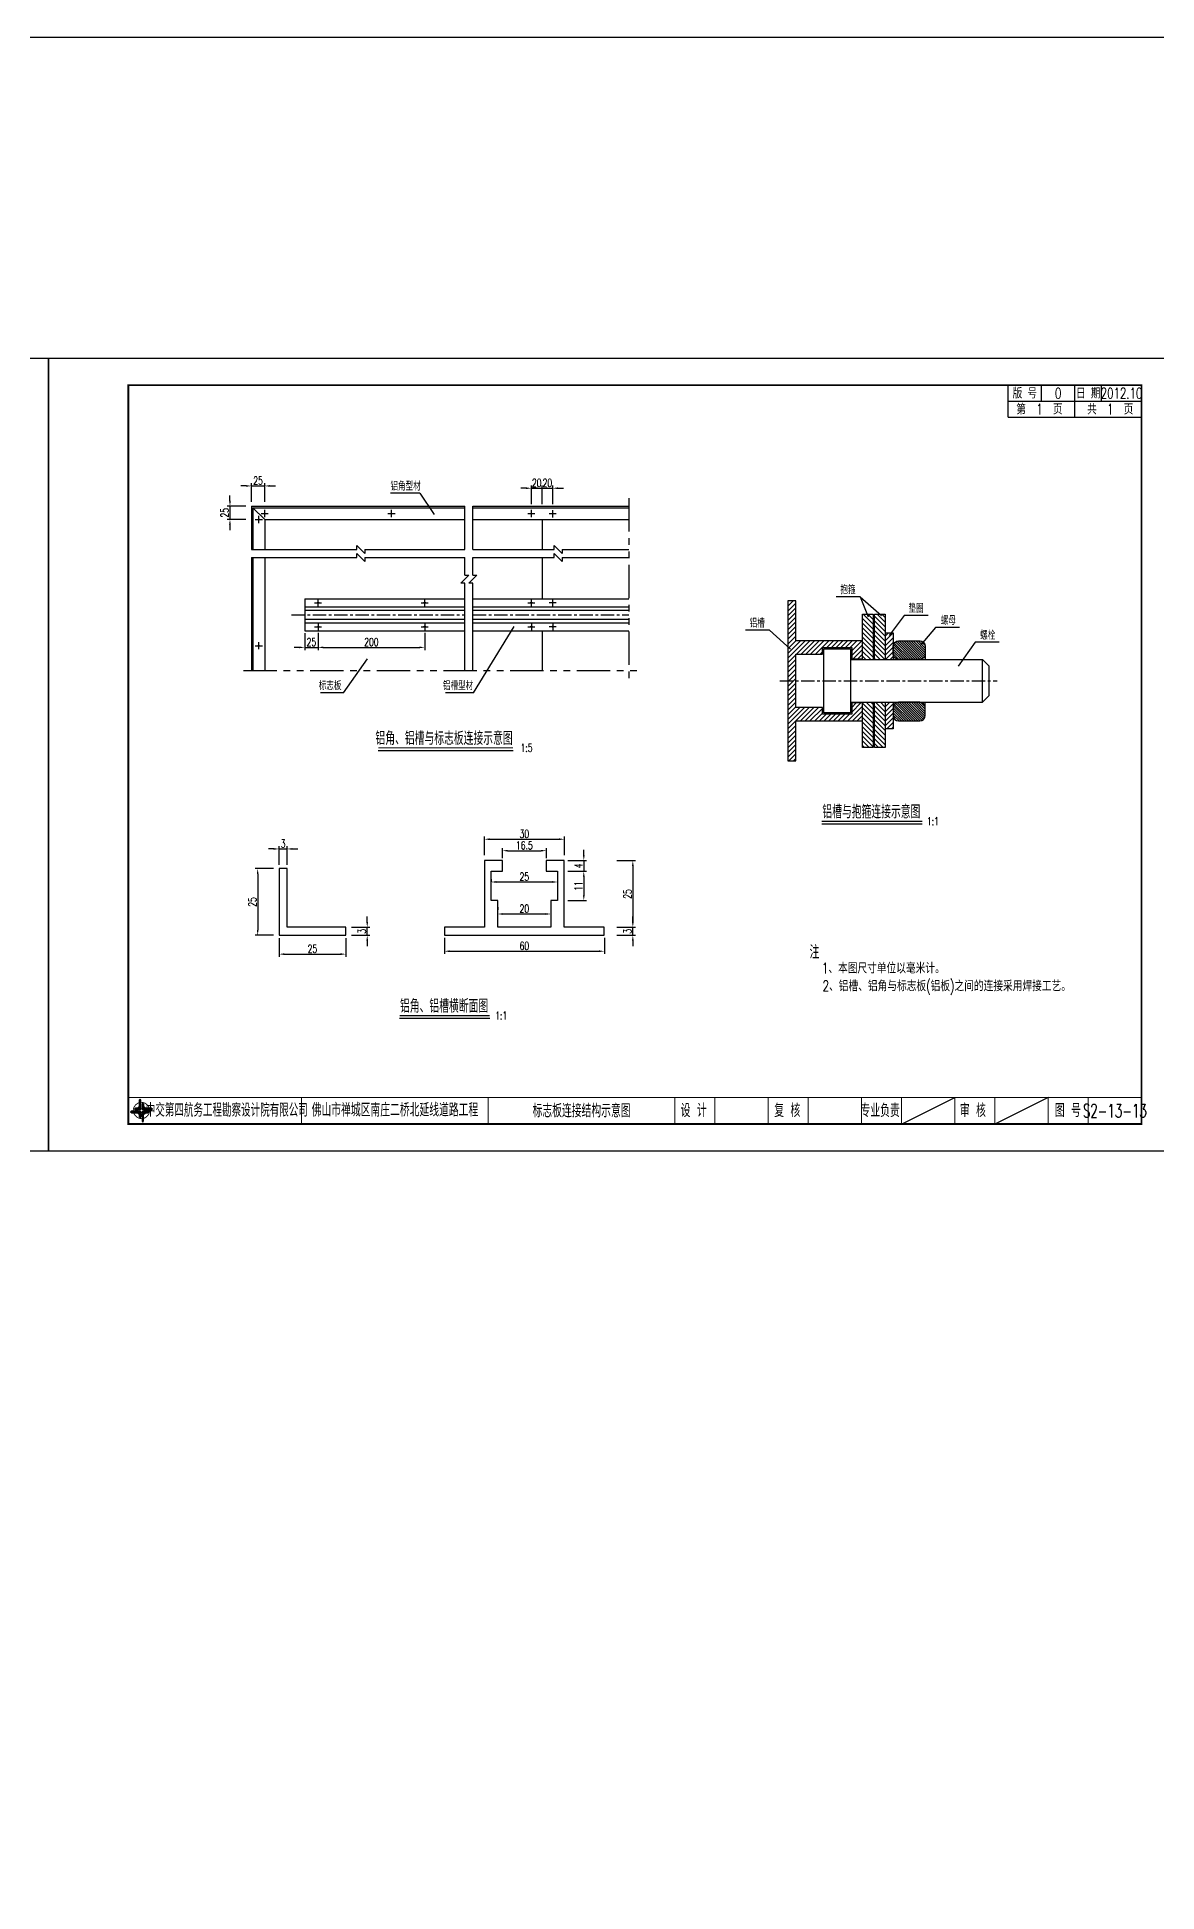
# Model space of a CAD drawing. Extents: x 4349 to 271026, y -15323 to -8945.
# Drawn here: x 6183 to 6603, y -14628 to -13932 of the extents above; entities that cross this region are included whole.
import ezdxf
from ezdxf.enums import TextEntityAlignment as Align

# ---------------------------------------------------------------- set-up
doc = ezdxf.new("R2010")
doc.units = 0
doc.header["$LTSCALE"] = 2
doc.header["$PDMODE"] = 32
doc.header["$PDSIZE"] = 0.3
doc.linetypes.add('CENTERX2', pattern=[4, 2.5, -0.5, 0.5, -0.5])
doc.linetypes.add('PHANTOM2', pattern=[1.25, 0.625, -0.125, 0.125, -0.125, 0.125, -0.125])
doc.layers.get('0').update_dxf_attribs({"linetype": 'CONTINUOUS'})
doc.layers.get('DEFPOINTS').update_dxf_attribs({"linetype": 'CONTINUOUS'})
for name, color, linetype in [('中线', 2, 'CENTERX2'), ('图框', 7, 'CONTINUOUS'), ('尺寸标注', 4, 'CONTINUOUS'), ('文字', 7, 'CONTINUOUS'), ('文字符号', 7, 'CONTINUOUS'), ('结构2', 7, 'CONTINUOUS'), ('结构3', 1, 'CONTINUOUS')]:
    doc.layers.add(name, color=color, linetype=linetype)
doc.styles.get("Standard").update_dxf_attribs({"font": 'simplex1.shx', "width": 0.7, "bigfont": 'hztxt.shx'})
doc.dimstyles.new('1：10', dxfattribs={"dimtxt": 3, "dimasz": 2, "dimexe": 1, "dimexo": 1, "dimgap": 0.5, "dimtad": 1, "dimrnd": 0.0095, "dimdsep": 46, "dimtxsty": 'Standard', "dimcen": 0.09, "dimclrd": 256, "dimclre": 256, "dimadec": 0, "dimazin": 0, "dimtfac": 1, "dimtix": 1, "dimtmove": 2, "dimatfit": 3, "dimfxl": 0, "dimtolj": 1, "dimtzin": 0, "dimarcsym": 0})
doc.dimstyles.new('比例：1：50（mm)', dxfattribs={"dimtxt": 3, "dimasz": 2, "dimexe": 1, "dimexo": 1, "dimgap": 0.5, "dimtad": 1, "dimlfac": 5, "dimrnd": 0.0095, "dimdsep": 46, "dimtxsty": 'Standard', "dimcen": 0.09, "dimclrd": 256, "dimclre": 256, "dimclrt": 256, "dimadec": 0, "dimazin": 0, "dimtfac": 1, "dimtix": 1, "dimtmove": 2, "dimatfit": 3, "dimfxl": 0, "dimtolj": 1, "dimtzin": 0, "dimarcsym": 0})
pattern_1 = [(45, (5334.0519, -12622.6185), (-0.8838835, 0.8838835), [])]

# ---------------------------------------------------------------- blocks, each defined once
blk = doc.blocks.new('series')
at = {"width": 0.75}
for tag, height, p in [('页码', 4, (-35, -19)), ('图名', 5, (-220, -282)), ('图号', 5, (-20, -282))]:
    blk.add_attdef(tag, text='', height=height, dxfattribs=at).set_placement(p, align=Align.MIDDLE_CENTER)
blk = doc.blocks.new('tb')
at = {"lineweight": -3}
h = blk.add_hatch(color=256, dxfattribs=at)
h.paths.add_polyline_path([(-1.23, -0.13), (-3.78, -0.14), (-4.14, -0.41), (-1.4, -0.44), (-0.56, -1.24), (-0.54, -2.62), (-0.27, -2.2), (-0.26, -1.06)])
h.paths.add_polyline_path([(0.13, -1.08), (0.14, -3.86), (0.41, -4.26), (0.44, -1.24), (1.25, -0.43), (2.66, -0.43), (2.26, -0.16), (1.07, -0.15)])
h.paths.add_polyline_path([(1.08, 0.3), (3.62, 0.3), (4.02, 0.56), (1.25, 0.57), (0.43, 1.39), (0.43, 2.8), (0.16, 2.41), (0.15, 1.24)])
h.paths.add_polyline_path([(-0.28, 1.21), (-0.28, 3.99), (-0.56, 4.39), (-0.57, 1.41), (-1.38, 0.6), (-2.74, 0.56), (-2.33, 0.3), (-1.2, 0.29)])
for p, q in [((-1.38, 0.6), (-2.74, 0.56)), ((-0.57, 1.41), (-1.38, 0.6)), ((-0.56, 4.39), (-0.57, 1.41)), ((0.43, 2.8), (0.43, 1.39)), ((0.43, 1.39), (1.25, 0.57)), ((1.25, 0.57), (4.02, 0.56)), ((-4.14, -0.41), (-1.4, -0.44)), ((-1.4, -0.44), (-0.56, -1.24)), ((-0.56, -1.24), (-0.54, -2.62)), ((0.41, -4.26), (0.44, -1.24)), ((0.44, -1.24), (1.25, -0.43)), ((1.25, -0.43), (2.66, -0.43))]:
    blk.add_line(p, q, dxfattribs=at)
at = {"lineweight": -3, "const_width": 0.35, "flags": 128}
for points in [[(-0.9, 3.02, 0.324167), (-3.16, -0.14)], [(2.88, 0.92, 0.324403), (-0.24, 3.15)], [(0.75, -2.86, 0.325418), (3.02, 0.26)], [(-2.98, -0.76, 0.322976), (0.14, -2.98)]]:
    blk.add_lwpolyline(points, format="xyb", dxfattribs=at)
at = {"lineweight": -3, "flags": 128}
for points in [[(-0.9, 3.99), (-0.9, 1.58), (-1.53, 0.91), (-2.34, 0.91), (-2.74, 0.56), (-2.33, 0.3), (-1.2, 0.29), (-0.28, 1.21), (-0.28, 3.99), (-0.56, 4.39)], [(-0.04, 0.77), (0.68, 0.04), (-0.04, -0.69), (-0.77, 0.05)], [(3.62, 0.92), (1.43, 0.92), (0.77, 1.54), (0.77, 2.38), (0.43, 2.8), (0.16, 2.41), (0.15, 1.24), (1.08, 0.3), (3.62, 0.3), (4.02, 0.56)], [(-3.73, -0.76), (-1.54, -0.76), (-0.89, -1.39), (-0.89, -2.21), (-0.54, -2.62), (-0.27, -2.2), (-0.26, -1.06), (-1.23, -0.13), (-3.78, -0.14), (-4.14, -0.41)], [(0.75, -3.85), (0.75, -1.43), (1.4, -0.78), (2.26, -0.78), (2.66, -0.43), (2.26, -0.16), (1.07, -0.15), (0.13, -1.08), (0.14, -3.86), (0.41, -4.26)]]:
    blk.add_lwpolyline(points, close=True, dxfattribs=at)
blk = doc.blocks.new('*D738')
at = {"layer": 'DEFPOINTS', "color": 0, "linetype": 'Continuous'}
for p in [(6283.09, -14154.94, -1), (6288.09, -14154.79, -1), (6288.09, -14161.2)]:
    blk.add_point(p, dxfattribs=at)
at = {"layer": '尺寸标注', "linetype": 'Continuous', "lineweight": -2}
for p, q in [((6283.09, -14155.93), (6283.09, -14162.2)), ((6288.09, -14155.79), (6288.09, -14162.2)), ((6281.09, -14161.2), (6279.09, -14161.2)), ((6283.09, -14161.2), (6288.09, -14161.2)), ((6290.09, -14161.2), (6292.09, -14161.2))]:
    blk.add_line(p, q, dxfattribs=at)
at = {"layer": '尺寸标注', "linetype": 'Continuous'}
for points in [[(6281.09, -14160.87), (6281.09, -14161.54), (6283.09, -14161.2)], [(6290.09, -14160.87), (6290.09, -14161.54), (6288.09, -14161.2)]]:
    blk.add_solid(points, dxfattribs=at)
at = {"layer": '尺寸标注', "linetype": 'Continuous', "insert": (6285.59, -14159.2), "char_height": 3, "attachment_point": 5}
blk.add_mtext('\\A1;25', dxfattribs=at)
blk = doc.blocks.new('*D739')
at = {"layer": 'DEFPOINTS', "color": 0, "linetype": 'Continuous'}
for p in [(6288.09, -14154.79, -1), (6328.09, -14154.79, -1), (6328.09, -14161.2)]:
    blk.add_point(p, dxfattribs=at)
at = {"layer": '尺寸标注', "linetype": 'Continuous', "lineweight": -2}
for p, q in [((6288.09, -14155.79), (6288.09, -14162.2)), ((6328.09, -14155.79), (6328.09, -14162.2)), ((6290.09, -14161.2), (6326.09, -14161.2))]:
    blk.add_line(p, q, dxfattribs=at)
at = {"layer": '尺寸标注', "linetype": 'Continuous'}
for points in [[(6290.09, -14160.87), (6290.09, -14161.54), (6288.09, -14161.2)], [(6326.09, -14160.87), (6326.09, -14161.54), (6328.09, -14161.2)]]:
    blk.add_solid(points, dxfattribs=at)
at = {"layer": '尺寸标注', "linetype": 'Continuous', "insert": (6308.09, -14159.2), "char_height": 3, "attachment_point": 5}
blk.add_mtext('\\A1;200', dxfattribs=at)
blk = doc.blocks.new('*D740')
at = {"layer": 'DEFPOINTS', "color": 0, "linetype": 'Continuous'}
for p in [(6272.88, -14108.24, -1), (6255.05, -14113.24), (6272.88, -14113.24, -1)]:
    blk.add_point(p, dxfattribs=at)
at = {"layer": '尺寸标注', "linetype": 'Continuous', "lineweight": -2}
for p, q in [((6261.04, -14108.24), (6254.05, -14108.24)), ((6255.05, -14106.24), (6255.05, -14104.24)), ((6255.05, -14108.24), (6255.05, -14113.24)), ((6261.04, -14113.24), (6254.05, -14113.24)), ((6255.05, -14115.24), (6255.05, -14117.24))]:
    blk.add_line(p, q, dxfattribs=at)
at = {"layer": '尺寸标注', "linetype": 'Continuous'}
for points in [[(6254.71, -14106.24), (6255.38, -14106.24), (6255.05, -14108.24)], [(6254.71, -14115.24), (6255.38, -14115.24), (6255.05, -14113.24)]]:
    blk.add_solid(points, dxfattribs=at)
at = {"layer": '尺寸标注', "linetype": 'Continuous', "insert": (6253.05, -14110.74), "char_height": 3, "attachment_point": 5, "rotation": 90}
blk.add_mtext('\\A1;25', dxfattribs=at)
blk = doc.blocks.new('*D741')
at = {"layer": 'DEFPOINTS', "color": 0, "linetype": 'Continuous'}
for p in [(6268.09, -14100.68), (6263.09, -14108.24, -1), (6268.09, -14113.24, -1)]:
    blk.add_point(p, dxfattribs=at)
at = {"layer": '尺寸标注', "linetype": 'Continuous', "lineweight": -2}
for p, q in [((6261.09, -14100.68), (6259.09, -14100.68)), ((6263.09, -14106.63), (6263.09, -14099.68)), ((6263.09, -14100.68), (6268.09, -14100.68)), ((6268.09, -14106.66), (6268.09, -14099.68)), ((6270.09, -14100.68), (6272.09, -14100.68))]:
    blk.add_line(p, q, dxfattribs=at)
at = {"layer": '尺寸标注', "linetype": 'Continuous'}
for points in [[(6261.09, -14100.34), (6261.09, -14101.01), (6263.09, -14100.68)], [(6270.09, -14100.34), (6270.09, -14101.01), (6268.09, -14100.68)]]:
    blk.add_solid(points, dxfattribs=at)
at = {"layer": '尺寸标注', "linetype": 'Continuous', "insert": (6265.59, -14098.68), "char_height": 3, "attachment_point": 5}
blk.add_mtext('\\A1;25', dxfattribs=at)
blk = doc.blocks.new('*D742')
at = {"layer": 'DEFPOINTS', "color": 0, "linetype": 'Continuous'}
for p in [(6276.49, -14236.76), (6273.49, -14244.15, -1), (6276.49, -14244.15, -1)]:
    blk.add_point(p, dxfattribs=at)
at = {"layer": '尺寸标注', "linetype": 'Continuous', "lineweight": -2}
for p, q in [((6271.49, -14236.76), (6269.49, -14236.76)), ((6273.49, -14242.71), (6273.49, -14235.76)), ((6273.49, -14236.76), (6276.49, -14236.76)), ((6276.49, -14242.71), (6276.49, -14235.76)), ((6278.49, -14236.76), (6280.49, -14236.76))]:
    blk.add_line(p, q, dxfattribs=at)
at = {"layer": '尺寸标注', "linetype": 'Continuous'}
for points in [[(6271.49, -14236.43), (6271.49, -14237.1), (6273.49, -14236.76)], [(6278.49, -14236.43), (6278.49, -14237.1), (6276.49, -14236.76)]]:
    blk.add_solid(points, dxfattribs=at)
at = {"layer": '尺寸标注', "color": 0, "linetype": 'Continuous', "insert": (6274.99, -14234.76), "char_height": 3, "attachment_point": 5}
blk.add_mtext('\\A1;3', dxfattribs=at)
blk = doc.blocks.new('*D743')
at = {"layer": 'DEFPOINTS', "color": 0, "linetype": 'Continuous'}
for p in [(6273.49, -14244.15, -1), (6265.45, -14269.15), (6273.49, -14269.15, -1)]:
    blk.add_point(p, dxfattribs=at)
at = {"layer": '尺寸标注', "linetype": 'Continuous', "lineweight": -2}
for p, q in [((6271.41, -14244.15), (6264.45, -14244.15)), ((6265.45, -14246.15), (6265.45, -14267.15)), ((6271.41, -14269.15), (6264.45, -14269.15))]:
    blk.add_line(p, q, dxfattribs=at)
at = {"layer": '尺寸标注', "linetype": 'Continuous'}
for points in [[(6265.12, -14246.15), (6265.78, -14246.15), (6265.45, -14244.15)], [(6265.12, -14267.15), (6265.78, -14267.15), (6265.45, -14269.15)]]:
    blk.add_solid(points, dxfattribs=at)
at = {"layer": '尺寸标注', "color": 0, "linetype": 'Continuous', "insert": (6263.45, -14256.65), "char_height": 3, "attachment_point": 5, "rotation": 90}
blk.add_mtext('\\A1;25', dxfattribs=at)
blk = doc.blocks.new('*D744')
at = {"layer": 'DEFPOINTS', "color": 0, "linetype": 'Continuous'}
for p in [(6273.49, -14269.15, -1), (6298.49, -14269.15, -1), (6298.49, -14276.2)]:
    blk.add_point(p, dxfattribs=at)
at = {"layer": '尺寸标注', "linetype": 'Continuous', "lineweight": -2}
for p, q in [((6273.49, -14270.25), (6273.49, -14277.2)), ((6298.49, -14270.25), (6298.49, -14277.2)), ((6275.49, -14276.2), (6296.49, -14276.2))]:
    blk.add_line(p, q, dxfattribs=at)
at = {"layer": '尺寸标注', "linetype": 'Continuous'}
for points in [[(6275.49, -14275.86), (6275.49, -14276.53), (6273.49, -14276.2)], [(6296.49, -14275.86), (6296.49, -14276.53), (6298.49, -14276.2)]]:
    blk.add_solid(points, dxfattribs=at)
at = {"layer": '尺寸标注', "color": 0, "linetype": 'Continuous', "insert": (6285.99, -14274.2), "char_height": 3, "attachment_point": 5}
blk.add_mtext('\\A1;25', dxfattribs=at)
blk = doc.blocks.new('*D745')
at = {"layer": 'DEFPOINTS', "color": 0, "linetype": 'Continuous'}
for p in [(6298.49, -14266.15, -1), (6306.53, -14266.15), (6298.49, -14269.15, -1)]:
    blk.add_point(p, dxfattribs=at)
at = {"layer": '尺寸标注', "linetype": 'Continuous', "lineweight": -2}
for p, q in [((6300.58, -14266.15), (6307.53, -14266.15)), ((6306.53, -14264.15), (6306.53, -14262.15)), ((6306.53, -14269.15), (6306.53, -14266.15)), ((6300.58, -14269.15), (6307.53, -14269.15)), ((6306.53, -14271.15), (6306.53, -14273.15))]:
    blk.add_line(p, q, dxfattribs=at)
at = {"layer": '尺寸标注', "linetype": 'Continuous'}
for points in [[(6306.2, -14264.15), (6306.87, -14264.15), (6306.53, -14266.15)], [(6306.2, -14271.15), (6306.87, -14271.15), (6306.53, -14269.15)]]:
    blk.add_solid(points, dxfattribs=at)
at = {"layer": '尺寸标注', "color": 0, "linetype": 'Continuous', "insert": (6304.53, -14267.65), "char_height": 3, "attachment_point": 5, "rotation": 90}
blk.add_mtext('\\A1;3', dxfattribs=at)
blk = doc.blocks.new('*D746')
at = {"layer": 'DEFPOINTS', "color": 0, "linetype": 'Continuous'}
for p in [(6372.09, -14101.53), (6368.09, -14111.04, -1), (6372.09, -14113.24, -1)]:
    blk.add_point(p, dxfattribs=at)
at = {"layer": '尺寸标注', "linetype": 'Continuous', "lineweight": -2}
for p, q in [((6366.09, -14101.53), (6364.09, -14101.53)), ((6368.09, -14107.5), (6368.09, -14100.53)), ((6368.09, -14101.53), (6372.09, -14101.53)), ((6372.09, -14107.51), (6372.09, -14100.53)), ((6374.09, -14101.53), (6376.09, -14101.53))]:
    blk.add_line(p, q, dxfattribs=at)
at = {"layer": '尺寸标注', "linetype": 'Continuous'}
for points in [[(6366.09, -14101.2), (6366.09, -14101.86), (6368.09, -14101.53)], [(6374.09, -14101.2), (6374.09, -14101.86), (6372.09, -14101.53)]]:
    blk.add_solid(points, dxfattribs=at)
at = {"layer": '尺寸标注', "linetype": 'Continuous', "insert": (6370.09, -14099.53), "char_height": 3, "attachment_point": 5}
blk.add_mtext('\\A1;20', dxfattribs=at)
blk = doc.blocks.new('*D747')
at = {"layer": 'DEFPOINTS', "color": 0, "linetype": 'Continuous'}
for p in [(6376.09, -14101.53), (6372.09, -14113.24, -1), (6376.09, -14111.04, -1)]:
    blk.add_point(p, dxfattribs=at)
at = {"layer": '尺寸标注', "linetype": 'Continuous', "lineweight": -2}
for p, q in [((6370.09, -14101.53), (6368.09, -14101.53)), ((6372.09, -14107.51), (6372.09, -14100.53)), ((6372.09, -14101.53), (6376.09, -14101.53)), ((6376.09, -14107.5), (6376.09, -14100.53)), ((6378.09, -14101.53), (6380.09, -14101.53))]:
    blk.add_line(p, q, dxfattribs=at)
at = {"layer": '尺寸标注', "linetype": 'Continuous'}
for points in [[(6370.09, -14101.2), (6370.09, -14101.86), (6372.09, -14101.53)], [(6378.09, -14101.2), (6378.09, -14101.86), (6376.09, -14101.53)]]:
    blk.add_solid(points, dxfattribs=at)
at = {"layer": '尺寸标注', "linetype": 'Continuous', "insert": (6374.09, -14099.53), "char_height": 3, "attachment_point": 5}
blk.add_mtext('\\A1;20', dxfattribs=at)
blk = doc.blocks.new('*D748')
at = {"layer": 'DEFPOINTS', "color": 0, "linetype": 'Continuous'}
for p in [(6373.71, -14237.42), (6357.21, -14241.15, -1), (6373.71, -14241.15, -1)]:
    blk.add_point(p, dxfattribs=at)
at = {"layer": '尺寸标注', "linetype": 'Continuous', "lineweight": -2}
for p, q in [((6357.21, -14240.17), (6357.21, -14236.42)), ((6359.21, -14237.42), (6371.71, -14237.42)), ((6373.71, -14240.17), (6373.71, -14236.42))]:
    blk.add_line(p, q, dxfattribs=at)
at = {"layer": '尺寸标注', "linetype": 'Continuous'}
for points in [[(6359.21, -14237.09), (6359.21, -14237.75), (6357.21, -14237.42)], [(6371.71, -14237.09), (6371.71, -14237.75), (6373.71, -14237.42)]]:
    blk.add_solid(points, dxfattribs=at)
at = {"layer": '尺寸标注', "color": 0, "linetype": 'Continuous', "insert": (6365.46, -14235.42), "char_height": 3, "attachment_point": 5}
blk.add_mtext('\\A1;16.5', dxfattribs=at)
blk = doc.blocks.new('*D749')
at = {"layer": 'DEFPOINTS', "color": 0, "linetype": 'Continuous'}
for p in [(6380.46, -14233.12), (6350.46, -14241.15, -1), (6380.46, -14241.15, -1)]:
    blk.add_point(p, dxfattribs=at)
at = {"layer": '尺寸标注', "linetype": 'Continuous', "lineweight": -2}
for p, q in [((6350.46, -14239.07), (6350.46, -14232.12)), ((6352.46, -14233.12), (6378.46, -14233.12)), ((6380.46, -14239.07), (6380.46, -14232.12))]:
    blk.add_line(p, q, dxfattribs=at)
at = {"layer": '尺寸标注', "linetype": 'Continuous'}
for points in [[(6352.46, -14232.78), (6352.46, -14233.45), (6350.46, -14233.12)], [(6378.46, -14232.78), (6378.46, -14233.45), (6380.46, -14233.12)]]:
    blk.add_solid(points, dxfattribs=at)
at = {"layer": '尺寸标注', "color": 0, "linetype": 'Continuous', "insert": (6365.46, -14231.12), "char_height": 3, "attachment_point": 5}
blk.add_mtext('\\A1;30', dxfattribs=at)
blk = doc.blocks.new('*D750')
at = {"layer": 'DEFPOINTS', "color": 0, "linetype": 'Continuous'}
for p in [(6352.96, -14250.65, -1), (6377.96, -14249.15), (6377.96, -14250.65, -1)]:
    blk.add_point(p, dxfattribs=at)
at = {"layer": '尺寸标注', "linetype": 'Continuous', "lineweight": -2}
for p, q in [((6352.96, -14249.72), (6352.96, -14248.15)), ((6354.96, -14249.15), (6375.96, -14249.15)), ((6377.96, -14249.72), (6377.96, -14248.15))]:
    blk.add_line(p, q, dxfattribs=at)
at = {"layer": '尺寸标注', "linetype": 'Continuous'}
for points in [[(6354.96, -14248.81), (6354.96, -14249.48), (6352.96, -14249.15)], [(6375.96, -14248.81), (6375.96, -14249.48), (6377.96, -14249.15)]]:
    blk.add_solid(points, dxfattribs=at)
at = {"layer": '尺寸标注', "color": 0, "linetype": 'Continuous', "insert": (6365.46, -14247.15), "char_height": 3, "attachment_point": 5}
blk.add_mtext('\\A1;25', dxfattribs=at)
blk = doc.blocks.new('*D751')
at = {"layer": 'DEFPOINTS', "color": 0, "linetype": 'Continuous'}
for p in [(6375.46, -14261.15), (6355.46, -14262.6, -1), (6375.46, -14262.6, -1)]:
    blk.add_point(p, dxfattribs=at)
at = {"layer": '尺寸标注', "linetype": 'Continuous', "lineweight": -2}
for p, q in [((6355.46, -14261.68), (6355.46, -14260.15)), ((6357.46, -14261.15), (6373.46, -14261.15)), ((6375.46, -14261.68), (6375.46, -14260.15))]:
    blk.add_line(p, q, dxfattribs=at)
at = {"layer": '尺寸标注', "linetype": 'Continuous'}
for points in [[(6357.46, -14260.81), (6357.46, -14261.48), (6355.46, -14261.15)], [(6373.46, -14260.81), (6373.46, -14261.48), (6375.46, -14261.15)]]:
    blk.add_solid(points, dxfattribs=at)
at = {"layer": '尺寸标注', "color": 0, "linetype": 'Continuous', "insert": (6365.46, -14259.15), "char_height": 3, "attachment_point": 5}
blk.add_mtext('\\A1;20', dxfattribs=at)
blk = doc.blocks.new('*D752')
at = {"layer": 'DEFPOINTS', "color": 0, "linetype": 'Continuous'}
for p in [(6335.46, -14269.15, -1), (6395.46, -14269.15, -1), (6395.46, -14275.1)]:
    blk.add_point(p, dxfattribs=at)
at = {"layer": '尺寸标注', "linetype": 'Continuous', "lineweight": -2}
for p, q in [((6335.46, -14270.14), (6335.46, -14276.1)), ((6337.46, -14275.1), (6393.46, -14275.1)), ((6395.46, -14270.14), (6395.46, -14276.1))]:
    blk.add_line(p, q, dxfattribs=at)
at = {"layer": '尺寸标注', "linetype": 'Continuous'}
for points in [[(6337.46, -14274.77), (6337.46, -14275.44), (6335.46, -14275.1)], [(6393.46, -14274.77), (6393.46, -14275.44), (6395.46, -14275.1)]]:
    blk.add_solid(points, dxfattribs=at)
at = {"layer": '尺寸标注', "color": 0, "linetype": 'Continuous', "insert": (6365.46, -14273.1), "char_height": 3, "attachment_point": 5}
blk.add_mtext('\\A1;60', dxfattribs=at)
blk = doc.blocks.new('*D753')
at = {"layer": 'DEFPOINTS', "color": 0, "linetype": 'Continuous'}
for p in [(6395.46, -14266.15, -1), (6406.15, -14266.15), (6395.46, -14269.15, -1)]:
    blk.add_point(p, dxfattribs=at)
at = {"layer": '尺寸标注', "linetype": 'Continuous', "lineweight": -2}
for p, q in [((6400.18, -14266.15), (6407.15, -14266.15)), ((6406.15, -14264.15), (6406.15, -14262.15)), ((6406.15, -14269.15), (6406.15, -14266.15)), ((6400.18, -14269.15), (6407.15, -14269.15)), ((6406.15, -14271.15), (6406.15, -14273.15))]:
    blk.add_line(p, q, dxfattribs=at)
at = {"layer": '尺寸标注', "linetype": 'Continuous'}
for points in [[(6405.82, -14264.15), (6406.48, -14264.15), (6406.15, -14266.15)], [(6405.82, -14271.15), (6406.48, -14271.15), (6406.15, -14269.15)]]:
    blk.add_solid(points, dxfattribs=at)
at = {"layer": '尺寸标注', "color": 0, "linetype": 'Continuous', "insert": (6404.15, -14267.65), "char_height": 3, "attachment_point": 5, "rotation": 90}
blk.add_mtext('\\A1;3', dxfattribs=at)
blk = doc.blocks.new('*D754')
at = {"layer": 'DEFPOINTS', "color": 0, "linetype": 'Continuous'}
for p in [(6380.46, -14241.15, -1), (6395.46, -14266.15, -1), (6406.15, -14266.15)]:
    blk.add_point(p, dxfattribs=at)
at = {"layer": '尺寸标注', "linetype": 'Continuous', "lineweight": -2}
for p, q in [((6400.16, -14241.15), (6407.15, -14241.15)), ((6406.15, -14243.15), (6406.15, -14264.15)), ((6400.18, -14266.15), (6407.15, -14266.15))]:
    blk.add_line(p, q, dxfattribs=at)
at = {"layer": '尺寸标注', "linetype": 'Continuous'}
for points in [[(6405.82, -14243.15), (6406.48, -14243.15), (6406.15, -14241.15)], [(6405.82, -14264.15), (6406.48, -14264.15), (6406.15, -14266.15)]]:
    blk.add_solid(points, dxfattribs=at)
at = {"layer": '尺寸标注', "color": 0, "linetype": 'Continuous', "insert": (6404.15, -14253.65), "char_height": 3, "attachment_point": 5, "rotation": 90}
blk.add_mtext('\\A1;25', dxfattribs=at)
blk = doc.blocks.new('*D755')
at = {"layer": 'DEFPOINTS', "color": 0, "linetype": 'Continuous'}
for p in [(6377.96, -14245.15, -1), (6380.46, -14241.15, -1), (6387.76, -14245.15)]:
    blk.add_point(p, dxfattribs=at)
at = {"layer": '尺寸标注', "linetype": 'Continuous', "lineweight": -2}
for p, q in [((6387.76, -14239.15), (6387.76, -14237.15)), ((6381.79, -14245.15), (6388.76, -14245.15)), ((6381.81, -14241.15), (6388.76, -14241.15)), ((6387.76, -14241.15), (6387.76, -14245.15)), ((6387.76, -14247.15), (6387.76, -14249.15))]:
    blk.add_line(p, q, dxfattribs=at)
at = {"layer": '尺寸标注', "linetype": 'Continuous'}
for points in [[(6387.43, -14239.15), (6388.09, -14239.15), (6387.76, -14241.15)], [(6387.43, -14247.15), (6388.09, -14247.15), (6387.76, -14245.15)]]:
    blk.add_solid(points, dxfattribs=at)
at = {"layer": '尺寸标注', "color": 0, "linetype": 'Continuous', "insert": (6385.76, -14243.15), "char_height": 3, "attachment_point": 5, "rotation": 90}
blk.add_mtext('\\A1;4', dxfattribs=at)
blk = doc.blocks.new('*D756')
at = {"layer": 'DEFPOINTS', "color": 0, "linetype": 'Continuous'}
for p in [(6377.96, -14245.15, -1), (6377.96, -14256.15, -1), (6387.76, -14256.15)]:
    blk.add_point(p, dxfattribs=at)
at = {"layer": '尺寸标注', "linetype": 'Continuous', "lineweight": -2}
for p, q in [((6381.79, -14245.15), (6388.76, -14245.15)), ((6387.76, -14247.15), (6387.76, -14254.15)), ((6381.79, -14256.15), (6388.76, -14256.15))]:
    blk.add_line(p, q, dxfattribs=at)
at = {"layer": '尺寸标注', "linetype": 'Continuous'}
for points in [[(6387.43, -14247.15), (6388.09, -14247.15), (6387.76, -14245.15)], [(6387.43, -14254.15), (6388.09, -14254.15), (6387.76, -14256.15)]]:
    blk.add_solid(points, dxfattribs=at)
at = {"layer": '尺寸标注', "color": 0, "linetype": 'Continuous', "insert": (6385.76, -14250.65), "char_height": 3, "attachment_point": 5, "rotation": 90}
blk.add_mtext('\\A1;11', dxfattribs=at)
blk = doc.blocks.new('12345')
at = {"layer": '图框'}
blk.add_lwpolyline([(4926.93, -9362.88), (4926.93, -9065.88), (4506.93, -9065.88), (4506.93, -9362.88)], close=True, dxfattribs=at)
blk = doc.blocks.new('123456')
at = {"layer": '图框', "linetype": 'Continuous'}
blk.add_blockref('12345', (0, -2522.15), dxfattribs=at)

msp = doc.modelspace()

# ---------------------------------------------------------------- hatches: boundary and pattern name
at = {"layer": '尺寸标注'}
h = msp.add_hatch(dxfattribs=at)
h.set_pattern_fill('ANSI31', color=256, scale=10, style=0)
h.set_pattern_definition(pattern_1)
h.paths.add_polyline_path([(6467.28471, -14143.76578), (6464.28471, -14143.76578), (6464.28471, -14173.76578), (6467.28471, -14173.76578), (6467.28471, -14163.76578), (6477.28471, -14163.76578), (6477.28471, -14161.26578), (6488.28471, -14161.26578), (6488.28471, -14165.51578), (6492.28471, -14165.51578), (6492.28471, -14158.76578), (6467.28471, -14158.76578)])
h.paths.add_polyline_path([(6477.28471, -14183.76578), (6467.28471, -14183.76578), (6467.28471, -14173.76578), (6464.28471, -14173.76578), (6464.28471, -14203.76578), (6467.28471, -14203.76578), (6467.28471, -14188.76578), (6492.28471, -14188.76578), (6492.28471, -14182.01578), (6488.28471, -14182.01578), (6488.28471, -14186.26578), (6477.28471, -14186.26578)])
h = msp.add_hatch(dxfattribs=at)
h.set_pattern_fill('ANSI31', color=256, scale=10, angle=90, style=0)
h.set_pattern_definition([(135, (5334.0519, -12622.6185), (-0.8838835, -0.8838835), [])])
h.paths.add_polyline_path([(6496.28471, -14148.76578), (6492.28471, -14148.76578), (6492.28471, -14165.76578), (6496.28471, -14165.76578)])
h.paths.add_polyline_path([(6500.78471, -14148.76578), (6496.78471, -14148.76578), (6496.78471, -14165.76578), (6500.78471, -14165.76578)])
h.paths.add_polyline_path([(6496.28471, -14181.76578), (6492.28471, -14181.76578), (6492.28471, -14198.76578), (6496.28471, -14198.76578)])
h.paths.add_polyline_path([(6500.78471, -14181.76578), (6496.78471, -14181.76578), (6496.78471, -14198.76578), (6500.78471, -14198.76578)])
h = msp.add_hatch(dxfattribs=at)
h.set_pattern_fill('ANSI31', color=256, scale=10, style=0)
h.set_pattern_definition(pattern_1)
h.paths.add_polyline_path([(6503.78471, -14155.76578), (6500.78471, -14155.76578), (6500.78471, -14165.76578), (6503.78471, -14165.76578)])
h.paths.add_polyline_path([(6503.78471, -14181.76578), (6500.78471, -14181.76578), (6500.78471, -14191.76578), (6503.78471, -14191.76578)])
h = msp.add_hatch(dxfattribs=at)
h.set_pattern_fill('ANSI31', color=256, scale=5, angle=90, style=0)
h.set_pattern_definition([(135, (5334.0519, -12622.6185), (-0.44194174, -0.44194174), [])])
h.paths.add_polyline_path([(6515.78471, -14160.76578, 0.414213562), (6513.78471, -14158.76578), (6505.78471, -14158.76578, 0.414213562), (6503.78471, -14160.76578), (6503.78471, -14163.76578, 0.414213562), (6505.78471, -14165.76578), (6513.78471, -14165.76578, 0.414213562), (6515.78471, -14163.76578)])
h.paths.add_polyline_path([(6513.78471, -14181.76578), (6505.78471, -14181.76578, 0.414213562), (6503.78471, -14183.76578), (6503.78471, -14186.76578, 0.414213562), (6505.78471, -14188.76578), (6513.78471, -14188.76578, 0.414213562), (6515.78471, -14186.76578), (6515.78471, -14183.76578, 0.414213562)])

# ---------------------------------------------------------------- linework, layer by layer
at = {"layer": '中线', "linetype": 'PHANTOM2', "ltscale": 10}
for p, q in [((6404.59877, -14105.23692, -1), (6404.59877, -14172.87931, -1)), ((6260.08799, -14169.87931, -1), (6407.59877, -14169.87931, -1))]:
    msp.add_line(p, q, dxfattribs=at)
at = {"layer": '中线'}
for p, q in [((6264.53799, -14113.23692, -1), (6267.23799, -14113.23692, -1)), ((6265.88799, -14114.58692, -1), (6265.88799, -14111.88692, -1)), ((6266.73799, -14111.03692, -1), (6269.43799, -14111.03692, -1)), ((6268.08799, -14112.38692, -1), (6268.08799, -14109.68692, -1)), ((6314.25178, -14111.03692, -1), (6316.95178, -14111.03692, -1)), ((6315.60178, -14112.38692, -1), (6315.60178, -14109.68692, -1)), ((6366.73799, -14111.03692, -1), (6369.43799, -14111.03692, -1)), ((6368.08799, -14112.38692, -1), (6368.08799, -14109.68692, -1)), ((6377.43799, -14111.13692, -1), (6374.73799, -14111.13692, -1)), ((6376.08799, -14112.48692, -1), (6376.08799, -14109.78692, -1)), ((6288.08799, -14145.79427, -1), (6288.08799, -14143.09427, -1)), ((6328.08799, -14145.79427, -1), (6328.08799, -14143.09427, -1)), ((6368.08799, -14145.79427, -1), (6368.08799, -14143.09427, -1)), ((6376.08799, -14145.79427, -1), (6376.08799, -14143.09427, -1)), ((6278.08799, -14148.94427, -1), (6343.10098, -14148.94427, -1)), ((6286.73799, -14144.44427, -1), (6289.43799, -14144.44427, -1)), ((6326.73799, -14144.44427, -1), (6329.43799, -14144.44427, -1)), ((6346.10098, -14148.94427, -1), (6404.59877, -14148.94427, -1)), ((6366.73799, -14144.44427, -1), (6369.43799, -14144.44427, -1)), ((6377.43799, -14144.44427, -1), (6374.73799, -14144.44427, -1)), ((6286.73799, -14153.44427, -1), (6289.43799, -14153.44427, -1)), ((6288.08799, -14152.09427, -1), (6288.08799, -14154.79427, -1)), ((6326.73799, -14153.44427, -1), (6329.43799, -14153.44427, -1)), ((6328.08799, -14152.09427, -1), (6328.08799, -14154.79427, -1)), ((6366.73799, -14153.44427, -1), (6369.43799, -14153.44427, -1)), ((6368.08799, -14152.09427, -1), (6368.08799, -14154.79427, -1)), ((6377.43799, -14153.44427, -1), (6374.73799, -14153.44427, -1)), ((6376.08799, -14152.09427, -1), (6376.08799, -14154.79427, -1)), ((6264.53799, -14160.55925, -1), (6267.23799, -14160.55925, -1)), ((6265.88799, -14161.90925, -1), (6265.88799, -14159.20925, -1)), ((6461.28471, -14173.76578, -1), (6542.78471, -14173.76578, -1))]:
    msp.add_line(p, q, dxfattribs=at)
at = {"layer": '图框'}
for p, q in [((6546.92857, -14074.90394), (6546.92857, -14062.90394)), ((6559.42857, -14068.90394), (6559.42857, -14062.90394)), ((6571.92857, -14068.90394), (6571.92857, -14062.90394)), ((6581.92857, -14068.90394), (6581.92857, -14062.90394)), ((6546.92857, -14068.90394), (6596.92857, -14068.90394)), ((6571.92857, -14074.90394), (6571.92857, -14068.90394)), ((6546.92857, -14074.90394), (6596.92857, -14074.90394)), ((6561.92858, -14329.90394), (6541.92858, -14339.90394))]:
    msp.add_line(p, q, dxfattribs=at)
at = {"layer": '图框', "linetype": 'Continuous'}
msp.add_line((6506.92858, -14339.90394), (6526.92858, -14329.90394), dxfattribs=at)
msp.add_lwpolyline([(4349.44171, -13932.41183), (7922.30761, -13932.41183), (7922.30761, -15323.10152), (4349.44171, -15323.10152)], close=True, dxfattribs=at)
at = {"layer": '图框'}
for points, const_width in [([(6596.92857, -14062.90394), (6216.92857, -14062.90394), (6216.92858, -14339.90394), (6596.92858, -14339.90394), (6596.92857, -14062.90394)], 0.7), ([(6216.92858, -14329.90394), (6596.92858, -14329.90394)], 0.4), ([(6281.92858, -14329.90394), (6281.92858, -14339.90394)], 0.4), ([(6351.92858, -14339.90394), (6351.92858, -14329.90394)], 0.4), ([(6421.92858, -14339.90394), (6421.92858, -14329.90394)], 0.4), ([(6436.92858, -14339.90394), (6436.92858, -14329.90394)], 0.4), ([(6456.92858, -14339.90394), (6456.92858, -14329.90394)], 0.4), ([(6471.92858, -14339.90394), (6471.92858, -14329.90394)], 0.4), ([(6491.92858, -14339.90394), (6491.92858, -14329.90394)], 0.4), ([(6491.92858, -14339.90394), (6491.92858, -14329.90394)], 0.4), ([(6506.92858, -14339.90394), (6506.92858, -14329.90394)], 0.4), ([(6526.92858, -14339.90394), (6526.92858, -14329.90394)], 0.4), ([(6541.92858, -14339.90394), (6541.92858, -14329.90394)], 0.4), ([(6561.92858, -14339.90394), (6561.92858, -14329.90394)], 0.4), ([(6576.92858, -14339.90394), (6576.92858, -14329.90394)], 0.4)]:
    msp.add_lwpolyline(points, dxfattribs=dict(at, const_width=const_width))
at = {"layer": '尺寸标注'}
for p, q in [((6491.40016, -14142.21493, -1), (6482.43357, -14142.21493, -1)), ((6491.40016, -14142.21493, -1), (6499.37031, -14149.28877, -1)), ((6491.40016, -14142.21493, -1), (6494.39405, -14149.78065, -1)), ((6507.96637, -14149.21857, -1), (6502.23465, -14156.7843, -1)), ((6516.93297, -14149.21857, -1), (6507.96637, -14149.21857, -1)), ((6457.35083, -14154.75639, -1), (6448.38424, -14154.75639, -1)), ((6457.35083, -14154.75639, -1), (6465.32097, -14161.83024, -1)), ((6519.70434, -14153.73147, -1), (6514.16543, -14160.26565, -1)), ((6528.67093, -14153.73147, -1), (6519.70434, -14153.73147, -1)), ((6534.5959, -14159.29253, -1), (6528.12767, -14168.2497, -1)), ((6543.56249, -14159.29253, -1), (6534.5959, -14159.29253, -1)), ((6273.49481, -14241.64585, -1), (6273.49481, -14238.28765, -1)), ((6276.49481, -14241.64585, -1), (6276.49481, -14238.28765, -1)), ((6352.9554, -14248.14585, -1), (6352.9554, -14249.14585, -1)), ((6377.9554, -14248.14585, -1), (6377.9554, -14249.14585, -1)), ((6355.4554, -14258.64585, -1), (6355.4554, -14259.64585, -1)), ((6375.4554, -14258.64585, -1), (6375.4554, -14259.64585, -1))]:
    msp.add_line(p, q, dxfattribs=at)
at = {"layer": '文字'}
for p, q in [((6310.64826, -14199.85541), (6361.26245, -14199.85541)), ((6477.02542, -14227.40948), (6514.70337, -14227.40948)), ((6318.63959, -14300.25373), (6352.45484, -14300.25373))]:
    msp.add_line(p, q, dxfattribs=at)
at = {"layer": '文字', "const_width": 0.4}
for points in [[(6310.64826, -14198.85541), (6361.26245, -14198.85541)], [(6477.02542, -14226.40948), (6514.70337, -14226.40948)], [(6318.63959, -14299.25373), (6352.45484, -14299.25373)]]:
    msp.add_lwpolyline(points, dxfattribs=at)
at = {"layer": '文字符号'}
for p, q in [((6326.20442, -14103.40326, -1), (6315.2982, -14103.40326, -1)), ((6326.20442, -14103.40326, -1), (6331.65375, -14111.33455, -1)), ((6346.42069, -14178.19513, -1), (6361.68485, -14153.39231, -1)), ((6297.65938, -14178.19513, -1), (6306.61303, -14165.43605, -1)), ((6297.65938, -14178.19513, -1), (6289.0557, -14178.19513, -1)), ((6346.42069, -14178.19513, -1), (6335.90038, -14178.19513, -1))]:
    msp.add_line(p, q, dxfattribs=at)
at = {"layer": '结构2'}
for p, q in [((6343.10098, -14124.55105, -1), (6343.10098, -14108.23692, -1)), ((6346.10098, -14124.55105, -1), (6346.10098, -14108.23692, -1)), ((6372.08799, -14113.23692, -1), (6372.08799, -14124.55105, -1)), ((6263.08799, -14124.55105, -1), (6302.59448, -14124.55105, -1)), ((6263.08799, -14127.55105, -1), (6302.59448, -14127.55105, -1)), ((6302.59448, -14123.05105, -1), (6305.59448, -14126.05105, -1)), ((6302.59448, -14124.55105, -1), (6302.59448, -14123.05105, -1)), ((6302.59448, -14127.55105, -1), (6302.59448, -14126.05105, -1)), ((6302.59448, -14126.05105, -1), (6305.59448, -14129.05105, -1)), ((6305.59448, -14124.55105, -1), (6305.59448, -14126.05105, -1)), ((6305.59448, -14124.55105, -1), (6343.10098, -14124.55105, -1)), ((6305.59448, -14127.55105, -1), (6305.59448, -14129.05105, -1)), ((6305.59448, -14127.55105, -1), (6343.10098, -14127.55105, -1)), ((6343.10098, -14134.17519, -1), (6343.10098, -14127.55105, -1)), ((6346.10098, -14124.55105, -1), (6376.65886, -14124.55105, -1)), ((6346.10098, -14127.55105, -1), (6376.65886, -14127.55105, -1)), ((6346.10098, -14134.17519, -1), (6346.10098, -14127.55105, -1)), ((6372.08799, -14127.55105, -1), (6372.08799, -14142.94427, -1)), ((6376.65886, -14124.55105, -1), (6376.65886, -14123.05105, -1)), ((6376.65886, -14123.05105, -1), (6379.65886, -14126.05105, -1)), ((6376.65886, -14126.05105, -1), (6379.65886, -14129.05105, -1)), ((6376.65886, -14127.55105, -1), (6376.65886, -14126.05105, -1)), ((6379.65886, -14124.55105, -1), (6379.65886, -14126.05105, -1)), ((6379.65886, -14124.55105, -1), (6404.59877, -14124.55105, -1)), ((6379.65886, -14127.55105, -1), (6379.65886, -14129.05105, -1)), ((6379.65886, -14127.55105, -1), (6404.59877, -14127.55105, -1)), ((6341.60098, -14137.17519, -1), (6344.60098, -14134.17519, -1)), ((6343.10098, -14134.17519, -1), (6344.60098, -14134.17519, -1)), ((6344.60098, -14137.17519, -1), (6347.60098, -14134.17519, -1)), ((6346.10098, -14134.17519, -1), (6347.60098, -14134.17519, -1)), ((6283.08799, -14142.94427, -1), (6283.08799, -14154.94427, -1)), ((6283.08799, -14142.94427, -1), (6343.10098, -14142.94427, -1)), ((6343.10098, -14137.17519, -1), (6341.60098, -14137.17519, -1)), ((6343.10098, -14169.87931, -1), (6343.10098, -14137.17519, -1)), ((6346.10098, -14137.17519, -1), (6344.60098, -14137.17519, -1)), ((6346.10098, -14169.87931, -1), (6346.10098, -14137.17519, -1)), ((6346.10098, -14142.94427, -1), (6404.59877, -14142.94427, -1)), ((6283.08799, -14145.94427, -1), (6343.10098, -14145.94427, -1)), ((6283.08799, -14147.29427, -1), (6343.10098, -14147.29427, -1)), ((6346.10098, -14145.94427, -1), (6404.59877, -14145.94427, -1)), ((6346.10098, -14147.29427, -1), (6404.59877, -14147.29427, -1)), ((6492.28471, -14148.76578, -1), (6496.28471, -14148.76578, -1)), ((6492.28471, -14165.76578, -1), (6492.28471, -14148.76578, -1)), ((6496.28471, -14148.76578, -1), (6496.28471, -14165.76578, -1)), ((6496.78471, -14148.76578, -1), (6500.78471, -14148.76578, -1)), ((6496.78471, -14165.76578, -1), (6496.78471, -14148.76578, -1)), ((6500.78471, -14148.76578, -1), (6500.78471, -14165.76578, -1)), ((6283.08799, -14150.59427, -1), (6343.10098, -14150.59427, -1)), ((6283.08799, -14151.94427, -1), (6343.10098, -14151.94427, -1)), ((6283.08799, -14154.94427, -1), (6343.10098, -14154.94427, -1)), ((6346.10098, -14150.59427, -1), (6404.59877, -14150.59427, -1)), ((6346.10098, -14151.94427, -1), (6404.59877, -14151.94427, -1)), ((6346.10098, -14154.94427, -1), (6404.59877, -14154.94427, -1)), ((6372.08799, -14154.94427, -1), (6372.08799, -14169.87931, -1)), ((6500.78471, -14155.76578, -1), (6503.78471, -14155.76578, -1)), ((6503.78471, -14155.76578, -1), (6503.78471, -14165.76578, -1)), ((6515.78471, -14163.76578, -1), (6515.78471, -14165.76578, -1)), ((6492.28471, -14198.76578, -1), (6492.28471, -14181.76578, -1)), ((6496.28471, -14181.76578, -1), (6496.28471, -14198.76578, -1)), ((6496.78471, -14198.76578, -1), (6496.78471, -14181.76578, -1)), ((6500.78471, -14181.76578, -1), (6500.78471, -14198.76578, -1)), ((6503.78471, -14181.76578, -1), (6503.78471, -14191.76578, -1)), ((6515.78471, -14183.76578, -1), (6515.78471, -14181.76578, -1)), ((6503.78471, -14191.76578, -1), (6500.78471, -14191.76578, -1)), ((6496.28471, -14198.76578, -1), (6492.28471, -14198.76578, -1)), ((6500.78471, -14198.76578, -1), (6496.78471, -14198.76578, -1))]:
    msp.add_line(p, q, dxfattribs=at)
at = {"layer": '结构2', "color": 4}
for p, q in [((6487.78471, -14165.76578, -1), (6537.28471, -14165.76578, -1)), ((6537.28471, -14165.76578, -1), (6539.78471, -14168.26578, -1)), ((6537.28471, -14181.76578, -1), (6537.28471, -14165.76578, -1)), ((6539.78471, -14179.26578, -1), (6539.78471, -14168.26578, -1)), ((6487.78471, -14181.76578, -1), (6537.28471, -14181.76578, -1)), ((6537.28471, -14181.76578, -1), (6539.78471, -14179.26578, -1))]:
    msp.add_line(p, q, dxfattribs=at)
at = {"layer": '结构2', "elevation": -1}
msp.add_lwpolyline([(6492.28471, -14158.76578), (6467.28471, -14158.76578), (6467.28471, -14143.76578), (6464.28471, -14143.76578), (6464.28471, -14203.76578), (6467.28471, -14203.76578), (6467.28471, -14188.76578), (6492.28471, -14188.76578), (6492.28471, -14182.01578), (6488.28471, -14182.01578), (6488.28471, -14186.26578), (6477.28471, -14186.26578), (6477.28471, -14183.76578), (6467.28471, -14183.76578), (6467.28471, -14163.76578), (6477.28471, -14163.76578), (6477.28471, -14161.26578), (6488.28471, -14161.26578), (6488.28471, -14165.51578), (6492.28471, -14165.51578)], close=True, dxfattribs=at)
at = {"layer": '结构2', "color": 4, "elevation": -1}
msp.add_lwpolyline([(6487.78471, -14181.76578), (6487.78471, -14185.76578), (6477.78471, -14185.76578), (6477.78471, -14161.76578), (6487.78471, -14161.76578), (6487.78471, -14165.76578)], close=True, dxfattribs=at)
at = {"layer": '结构2', "elevation": -1}
for points in [[(6505.78471, -14158.76578), (6513.78471, -14158.76578, -0.414213562), (6515.78471, -14160.76578), (6515.78471, -14163.76578, -0.414213562), (6513.78471, -14165.76578), (6505.78471, -14165.76578, -0.414213562), (6503.78471, -14163.76578), (6503.78471, -14160.76578, -0.414213562)], [(6505.78471, -14188.76578), (6513.78471, -14188.76578, 0.414213562), (6515.78471, -14186.76578), (6515.78471, -14183.76578, 0.414213562), (6513.78471, -14181.76578), (6505.78471, -14181.76578, 0.414213562), (6503.78471, -14183.76578), (6503.78471, -14186.76578, 0.414213562)]]:
    msp.add_lwpolyline(points, format="xyb", close=True, dxfattribs=at)
at = {"layer": '结构2'}
for centre in [(6265.88799, -14113.23692, -1), (6268.08799, -14111.03692, -1), (6315.60178, -14111.03692, -1), (6368.08799, -14111.03692, -1), (6376.08799, -14111.03692, -1), (6288.08799, -14144.44427, -1), (6328.08799, -14144.44427, -1), (6368.08799, -14144.44427, -1), (6376.08799, -14144.44427, -1), (6288.08799, -14153.44427, -1), (6328.08799, -14153.44427, -1), (6368.08799, -14153.44427, -1), (6376.08799, -14153.44427, -1), (6265.88799, -14160.55925, -1)]:
    msp.add_circle(centre, 0.2, dxfattribs=at)
at = {"layer": '结构3'}
for p, q in [((6263.08799, -14108.23692, -1), (6343.10098, -14108.23692, -1)), ((6263.08799, -14108.23692, -1), (6263.08799, -14124.55105, -1)), ((6346.10098, -14108.23692, -1), (6404.59877, -14108.23692, -1)), ((6263.68799, -14108.83692, -1), (6343.10098, -14108.83692, -1)), ((6263.68799, -14108.83692, -1), (6263.68799, -14124.55105, -1)), ((6268.08799, -14113.23692, -1), (6263.68799, -14108.83692, -1)), ((6268.08799, -14113.23692, -1), (6343.10098, -14113.23692, -1)), ((6268.08799, -14113.23692, -1), (6268.08799, -14124.55105, -1)), ((6346.10098, -14108.83692, -1), (6404.59877, -14108.83692, -1)), ((6346.10098, -14113.23692, -1), (6404.59877, -14113.23692, -1)), ((6263.08799, -14127.55105, -1), (6263.08799, -14169.87931, -1)), ((6263.68799, -14127.55105, -1), (6263.68799, -14169.87931, -1)), ((6268.08799, -14127.55105, -1), (6268.08799, -14169.87931, -1)), ((6273.49481, -14244.14585, -1), (6273.49481, -14269.14585, -1)), ((6276.49481, -14244.14585, -1), (6273.49481, -14244.14585, -1)), ((6276.49481, -14266.14585, -1), (6276.49481, -14244.14585, -1)), ((6298.49481, -14266.14585, -1), (6276.49481, -14266.14585, -1)), ((6298.49481, -14269.14585, -1), (6298.49481, -14266.14585, -1)), ((6273.49481, -14269.14585, -1), (6298.49481, -14269.14585, -1))]:
    msp.add_line(p, q, dxfattribs=at)
at = {"layer": '结构3', "elevation": -1}
msp.add_lwpolyline([(6350.4554, -14241.14585), (6350.4554, -14266.14585), (6335.4554, -14266.14585), (6335.4554, -14269.14585), (6395.4554, -14269.14585), (6395.4554, -14266.14585), (6380.4554, -14266.14585), (6380.4554, -14241.14585), (6373.7054, -14241.14585), (6373.7054, -14245.14585), (6377.9554, -14245.14585), (6377.9554, -14256.14585), (6375.4554, -14256.14585), (6375.4554, -14266.14585), (6355.4554, -14266.14585), (6355.4554, -14256.14585), (6352.9554, -14256.14585), (6352.9554, -14245.14585), (6357.2054, -14245.14585), (6357.2054, -14241.14585)], close=True, dxfattribs=at)

# ---------------------------------------------------------------- block references
at = {"layer": '图框', "color": 1, "linetype": 'Continuous'}
for p in [(1260, -2464.87737), (1680, -2464.87737)]:
    msp.add_blockref('123456', p, dxfattribs=at)
at = {"layer": '图框'}
ref = msp.add_blockref('series', (6606.92858, -14052.90394), dxfattribs=at)
ref.add_attrib('页码', '第  1  页    共  1  页', dxfattribs={"layer": '0', "height": 4, "width": 0.7}).set_placement((6571.92857, -14071.90394), align=Align.MIDDLE_CENTER)
ref.add_attrib('图名', '标志板连接结构示意图', dxfattribs={"layer": '0', "height": 5, "width": 0.7}).set_placement((6386.92858, -14334.90394), align=Align.MIDDLE_CENTER)
ref.add_attrib('图号', 'S2-13-13', dxfattribs={"layer": '0', "height": 5, "width": 0.65}).set_placement((6586.92858, -14334.90394), align=Align.MIDDLE_CENTER)
at = {"layer": '图框', "lineweight": -3}
msp.add_blockref('tb', (6221.92431, -14334.8986), dxfattribs=at)

# ---------------------------------------------------------------- texts
at = {"layer": '图框'}
for s, height, width, p in [('版 号', 4, 0.7, (6553.17857, -14065.90394)), ('0', 4, 0.7, (6565.67857, -14065.90394)), ('日 期', 4, 0.7, (6576.92857, -14065.90394)), ('2012.10', 4, 0.7, (6589.42857, -14065.90394)), ('中交第四航务工程勘察设计院有限公司', 5, 0.65, (6253.85942, -14334.6555)), ('佛山市禅城区南庄二桥北延线道路工程', 5, 0.7, (6316.92858, -14334.58924)), ('设 计', 5, 0.7, (6428.97324, -14334.80936)), ('复 核', 5, 0.7, (6464.06806, -14334.80936)), ('专业负责', 5, 0.7, (6498.9188, -14334.80936)), ('审 核', 5, 0.7, (6533.69261, -14334.80936)), ('图 号', 5, 0.7, (6569.31178, -14334.80936))]:
    msp.add_text(s, height=height, dxfattribs=dict(at, width=width)).set_placement(p, align=Align.MIDDLE_CENTER)
at = {"layer": '文字', "width": 0.7}
for s, height, p in [('铝角型材', 3, (6320.92463, -14100.90326, -1)), ('抱箍', 3, (6486.82474, -14139.71493, -1)), ('垫圈', 3, (6512.35754, -14146.71857, -1)), ('螺母', 3, (6524.47943, -14151.23147, -1)), ('铝槽', 3, (6452.77541, -14152.25639, -1)), ('螺栓', 3, (6539.27421, -14156.79253, -1)), ('标志板', 3, (6292.6043, -14175.69513, -1)), ('铝槽型材', 3, (6340.61955, -14175.69513, -1)), ('铝角、铝槽与标志板连接示意图', 5, (6335.34986, -14195.27217)), ('1:5', 3, (6366.2934, -14198.85438)), ('铝槽与抱箍连接示意图', 5, (6495.60667, -14222.82623)), ('1:1', 3, (6518.67778, -14226.40844)), ('铝角、铝槽横断面图', 5, (6335.34986, -14295.67048)), ('1:1', 3, (6356.77801, -14299.2527))]:
    msp.add_text(s, height=height, dxfattribs=at).set_placement(p, align=Align.MIDDLE_CENTER)
at = {"layer": '文字', "linetype": 'Continuous', "width": 0.7}
msp.add_text('注', height=5, dxfattribs=at).set_placement((6472.43648, -14277.91899))
at = {"layer": '文字', "color": 7, "linetype": 'Continuous', "width": 0.7}
for s, p in [('1、本图尺寸单位以毫米计。', (6477.07077, -14283.43926, -1)), ('2、铝槽、铝角与标志板(铝板)之间的连接采用焊接工艺。 ', (6477.35077, -14290.10593, -1))]:
    msp.add_text(s, height=4, dxfattribs=at).set_placement(p)

# ---------------------------------------------------------------- dimensions: what is measured, and where the dimension line sits
at = {"layer": '尺寸标注', "linetype": 'Continuous'}
for base, p1, p2, dimstyle, picture, middle in [((6268.08799, -14100.67597), (6263.08799, -14108.23692, -1), (6268.08799, -14113.23692, -1), '比例：1：50（mm)', '*D741', (6265.58799, -14098.67597)), ((6372.08799, -14101.53085), (6368.08799, -14111.03692, -1), (6372.08799, -14113.23692, -1), '比例：1：50（mm)', '*D746', (6370.08799, -14099.53085)), ((6376.08799, -14101.53085), (6372.08799, -14113.23692, -1), (6376.08799, -14111.03692, -1), '比例：1：50（mm)', '*D747', (6374.08799, -14099.53085)), ((6288.08799, -14161.20257), (6283.08799, -14154.94427, -1), (6288.08799, -14154.79427, -1), '比例：1：50（mm)', '*D738', (6285.58799, -14159.20257)), ((6328.08799, -14161.20257), (6288.08799, -14154.79427, -1), (6328.08799, -14154.79427, -1), '比例：1：50（mm)', '*D739', (6308.08799, -14159.20257)), ((6276.49481, -14236.76394), (6273.49481, -14244.14585, -1), (6276.49481, -14244.14585, -1), '1：10', '*D742', (6274.99481, -14234.76394)), ((6380.4554, -14233.11569), (6350.4554, -14241.14585, -1), (6380.4554, -14241.14585, -1), '1：10', '*D749', (6365.4554, -14231.11569)), ((6373.7054, -14237.41834), (6357.2054, -14241.14585, -1), (6373.7054, -14241.14585, -1), '1：10', '*D748', (6365.4554, -14235.41834)), ((6377.9554, -14249.14585), (6352.9554, -14250.64585, -1), (6377.9554, -14250.64585, -1), '1：10', '*D750', (6365.4554, -14247.14585)), ((6375.4554, -14261.14585), (6355.4554, -14262.60211, -1), (6375.4554, -14262.60211, -1), '1：10', '*D751', (6365.4554, -14259.14585)), ((6298.49481, -14276.19785), (6273.49481, -14269.14585, -1), (6298.49481, -14269.14585, -1), '1：10', '*D744', (6285.99481, -14274.19785)), ((6395.4554, -14275.10311), (6335.4554, -14269.14585, -1), (6395.4554, -14269.14585, -1), '1：10', '*D752', (6365.4554, -14273.10311))]:
    dim = msp.add_linear_dim(base=base, p1=p1, p2=p2, dimstyle=dimstyle, dxfattribs=at)
    dim.commit()
    dim.dimension.update_dxf_attribs({"geometry": picture, "text_midpoint": middle})
for base, p1, p2, dimstyle, picture, middle in [((6255.04544, -14113.23692), (6272.87595, -14108.23692, -1), (6272.87595, -14113.23692, -1), '比例：1：50（mm)', '*D740', (6253.04544, -14110.73692)), ((6387.76141, -14245.14585), (6380.4554, -14241.14585, -1), (6377.9554, -14245.14585, -1), '1：10', '*D755', (6385.76141, -14243.14585)), ((6265.45005, -14269.14585), (6273.49481, -14244.14585, -1), (6273.49481, -14269.14585, -1), '1：10', '*D743', (6263.45005, -14256.64585)), ((6387.76141, -14256.14585), (6377.9554, -14245.14585, -1), (6377.9554, -14256.14585, -1), '1：10', '*D756', (6385.76141, -14250.64585)), ((6406.15045, -14266.14585), (6380.4554, -14241.14585, -1), (6395.4554, -14266.14585, -1), '1：10', '*D754', (6404.15045, -14253.64585)), ((6306.53284, -14266.14585), (6298.49481, -14269.14585, -1), (6298.49481, -14266.14585, -1), '1：10', '*D745', (6304.53284, -14267.64585)), ((6406.15045, -14266.14585), (6395.4554, -14269.14585, -1), (6395.4554, -14266.14585, -1), '1：10', '*D753', (6404.15045, -14267.64585))]:
    dim = msp.add_linear_dim(base=base, p1=p1, p2=p2, angle=90, dimstyle=dimstyle, dxfattribs=at)
    dim.commit()
    dim.dimension.update_dxf_attribs({"geometry": picture, "text_midpoint": middle})

doc.saveas('drawing.dxf')
